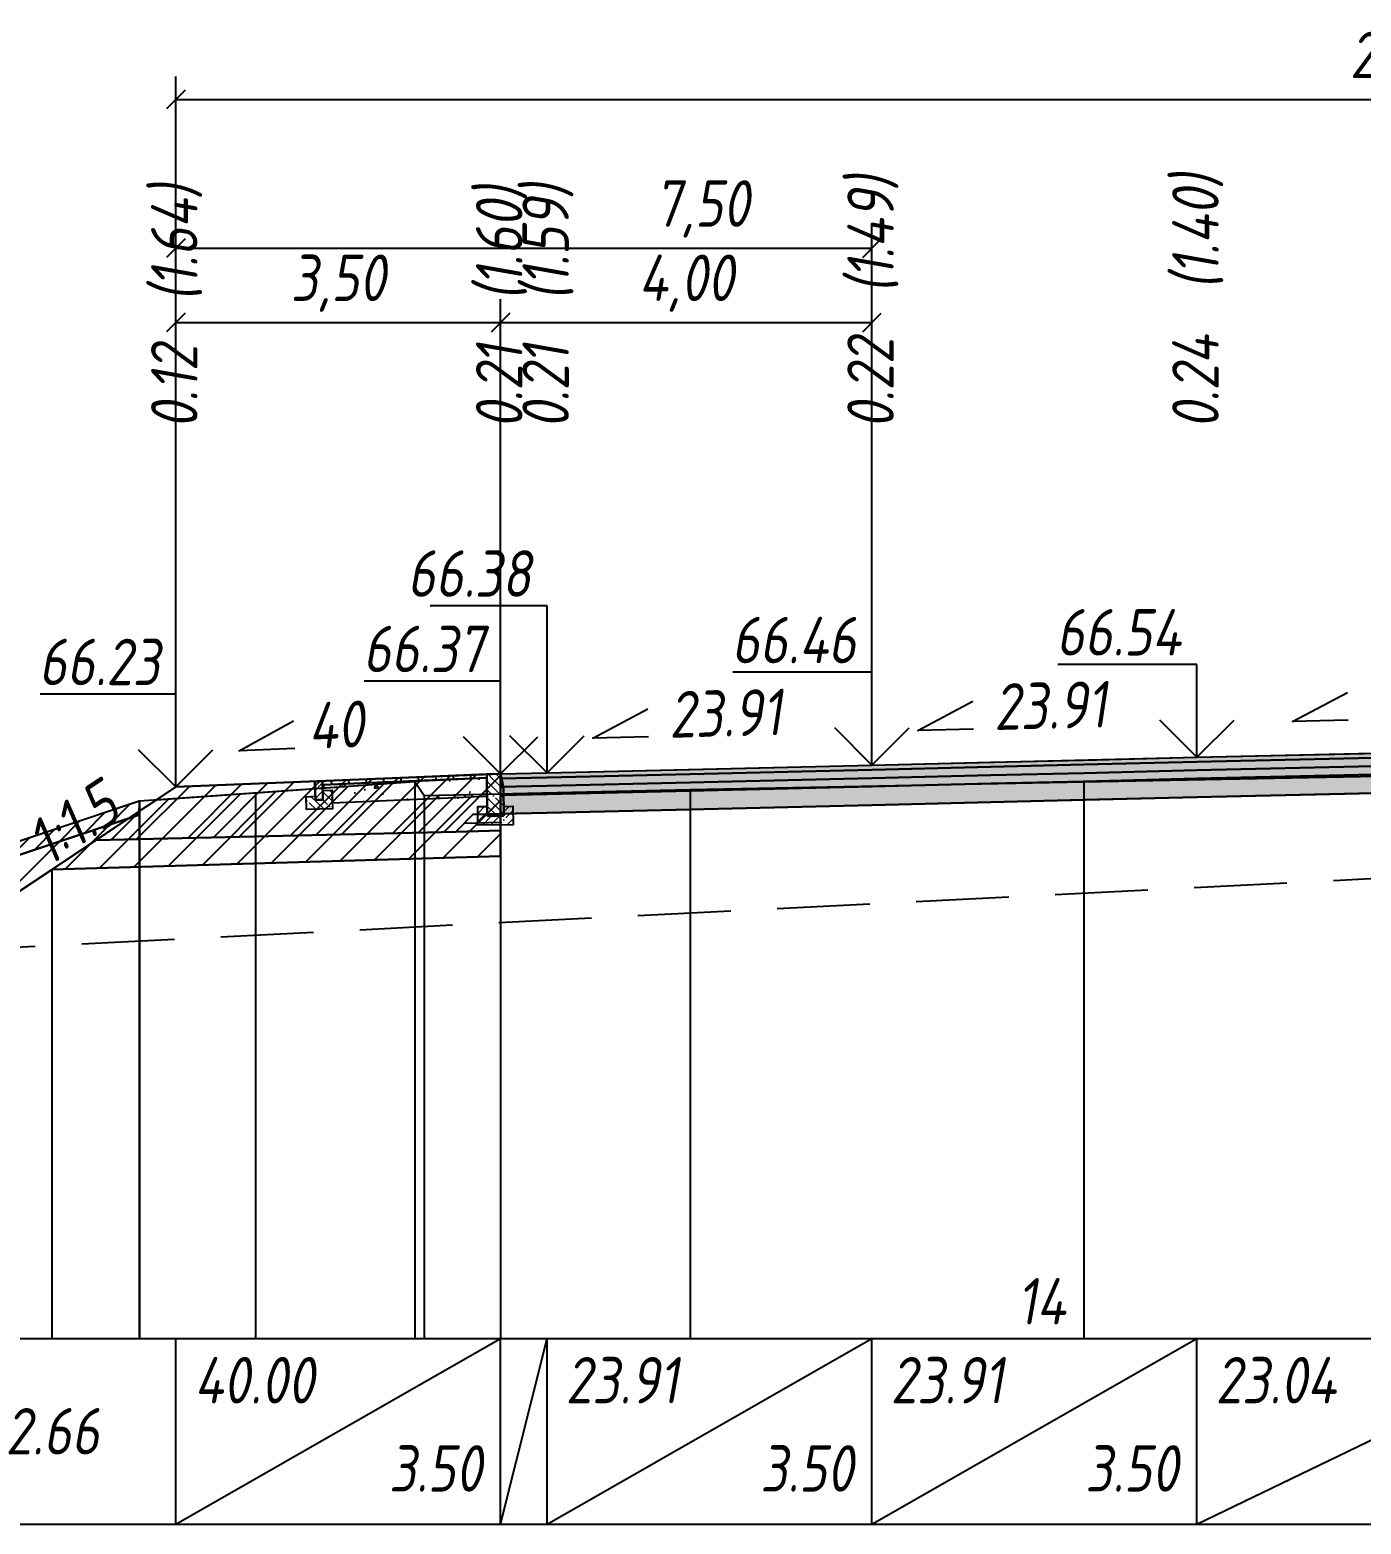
# Model space of a CAD drawing. Extents: x -717 to 1451, y -133302 to 233.
# Drawn here: x -319.3 to -247.6, y -124594.6 to -124514.1 of the extents above; entities that cross this region are included whole.
import ezdxf
from ezdxf.enums import TextEntityAlignment as Align

# ---------------------------------------------------------------- set-up
doc = ezdxf.new("R2010")
doc.units = 0
doc.linetypes.add('штриховая', pattern=[0.75, 0.5, -0.25])
for name, color, linetype in [('Интерполированный поперечник', 2, 'Continuous'), ('КОД_399', 252, 'Continuous'), ('Код_514', 1, 'Continuous'), ('Контур_0', 7, 'Continuous'), ('Контур_2521', 7, 'Continuous'), ('Контур_2564', 7, 'Continuous'), ('Контур_2660', 7, 'Continuous'), ('Контур_2665', 7, 'Continuous'), ('Контур_400', 7, 'Continuous'), ('Контур_508', 7, 'Continuous'), ('Контур_512', 7, 'Continuous'), ('Контур_513', 7, 'Continuous'), ('Контур_818', 7, 'Continuous'), ('Красный поперечник', 1, 'Continuous'), ('Объём_2501', 7, 'Continuous'), ('Объём_2564', 7, 'Continuous'), ('Объём_2650', 7, 'Continuous'), ('Объём_2660', 7, 'Continuous'), ('Объём_2661', 7, 'Continuous'), ('Объём_2665', 7, 'Continuous'), ('Объём_2666', 7, 'Continuous'), ('Откосы', 7, 'Continuous'), ('Отметки покрытия', 7, 'Continuous'), ('Рабочие отметки', 7, 'Continuous'), ('Рабочие отметки доп.', 7, 'Continuous'), ('Слои выравнивания', 7, 'Continuous'), ('Таблица', 7, 'Continuous'), ('Уклоны проезжей части', 7, 'Continuous'), ('Черный поперечник', 3, 'Continuous')]:
    doc.layers.add(name, color=color, linetype=linetype)
for name, color, linetype, true_color in [('Контур_2540', 2, 'Continuous', 0xffff00), ('Контур_2560', 2, 'Continuous', 0xffff00), ('Контур_2561', 7, 'Continuous', 0xff8040), ('Контур_2562', 3, 'Continuous', 0x00ff00), ('Контур_2563', 7, 'Continuous', 0xff8000), ('Контур_2570', 7, 'Continuous', 0x80ff00), ('Контур_2725', 7, 'Continuous', 0x323232), ('Контур_2736', 4, 'Continuous', 0x00ffff), ('Контур_2760', 7, 'Continuous', 0x323232), ('Контур_2761', 7, 'Continuous', 0x323232), ('Контур_2762', 7, 'Continuous', 0x323232), ('Контур_2763', 7, 'Continuous', 0x323232), ('Контур_402', 7, 'Continuous', 0xff6464), ('Контур_703', 4, 'Continuous', 0x00ffff), ('Объём_2520', 7, 'Continuous', 0x80ffff), ('Объём_2540', 2, 'Continuous', 0xffff00), ('Объём_2560', 2, 'Continuous', 0xffff00), ('Объём_2561', 7, 'Continuous', 0xff8040), ('Объём_2562', 3, 'Continuous', 0x00ff00), ('Объём_2563', 7, 'Continuous', 0xff8000), ('Объём_2570', 7, 'Continuous', 0x80ff00), ('Объём_2600', 7, 'Continuous', 0x808000), ('Объём_2746', 2, 'Continuous', 0xffff00)]:
    doc.layers.add(name, color=color, linetype=linetype, true_color=true_color)
doc.styles.get("Standard").update_dxf_attribs({"font": 'txt', "height": 2.5})
doc.styles.add('М', font='romand.shx', dxfattribs={"width": 0.8, "oblique": 10, "height": 2.5})
doc.dimstyles.new('ISO-25', dxfattribs={"dimtxt": 2.5, "dimasz": 2.5, "dimexe": 1.25, "dimexo": 0.625, "dimtad": 1, "dimtxsty": 'Standard', "dimcen": 2.5, "dimadec": 0, "dimazin": 0, "dimtfac": 1, "dimtmove": 0, "dimatfit": 3, "dimfxl": 1, "dimarcsym": 0})

# ---------------------------------------------------------------- blocks, each defined once
blk = doc.blocks.new('_Oblique')
at = {"color": 0, "linetype": 'ByBlock', "lineweight": -2}
blk.add_line((-0.5, -0.5), (0.5, 0.5), dxfattribs=at)
blk = doc.blocks.new('*D2625')
at = {"color": 0, "lineweight": -2, "transparency": 16777216}
for p, q in [((-311.441, -124554.319), (-311.441, -124528.62)), ((-293.941, -124553.619), (-293.941, -124528.62)), ((-311.441, -124529.87), (-293.941, -124529.87))]:
    blk.add_line(p, q, dxfattribs=at)
at = {"layer": 'Defpoints', "color": 0, "transparency": 16777216}
for p in [(-293.941, -124529.87), (-293.941, -124554.244), (-311.441, -124554.944)]:
    blk.add_point(p, dxfattribs=at)
at = {"color": 0, "lineweight": -2, "transparency": 16777216, "rotation": 180}
blk.add_blockref('_Oblique', (-311.441, -124529.87), dxfattribs=at)
at = {"color": 0, "lineweight": -2, "transparency": 16777216}
blk.add_blockref('_Oblique', (-293.941, -124529.87), dxfattribs=at)
at = {"color": 0, "transparency": 16777216, "insert": (-302.691, -124527.757), "char_height": 2.5, "width": 9.58333, "attachment_point": 5, "style": 'М'}
blk.add_mtext('3,50', dxfattribs=at)
blk = doc.blocks.new('*D2627')
at = {"color": 0, "lineweight": -2, "transparency": 16777216}
for p, q in [((-293.941, -124553.619), (-293.941, -124528.62)), ((-273.941, -124553.141), (-273.941, -124528.62)), ((-293.941, -124529.87), (-273.941, -124529.87))]:
    blk.add_line(p, q, dxfattribs=at)
at = {"layer": 'Defpoints', "color": 0, "transparency": 16777216}
for p in [(-273.941, -124529.87), (-293.941, -124554.244), (-273.941, -124553.766)]:
    blk.add_point(p, dxfattribs=at)
at = {"color": 0, "lineweight": -2, "transparency": 16777216, "rotation": 180}
blk.add_blockref('_Oblique', (-293.941, -124529.87), dxfattribs=at)
at = {"color": 0, "lineweight": -2, "transparency": 16777216}
blk.add_blockref('_Oblique', (-273.941, -124529.87), dxfattribs=at)
at = {"color": 0, "transparency": 16777216, "insert": (-283.941, -124527.757), "char_height": 2.5, "width": 9.16667, "attachment_point": 5, "style": 'М'}
blk.add_mtext('4,00', dxfattribs=at)
blk = doc.blocks.new('*D2630')
at = {"color": 0, "lineweight": -2, "transparency": 16777216}
for p, q in [((-311.441, -124554.319), (-311.441, -124524.62)), ((-273.941, -124553.141), (-273.941, -124524.62)), ((-311.441, -124525.87), (-273.941, -124525.87))]:
    blk.add_line(p, q, dxfattribs=at)
at = {"layer": 'Defpoints', "color": 0, "transparency": 16777216}
for p in [(-273.941, -124525.87), (-273.941, -124553.766), (-311.441, -124554.944)]:
    blk.add_point(p, dxfattribs=at)
at = {"color": 0, "lineweight": -2, "transparency": 16777216, "rotation": 180}
blk.add_blockref('_Oblique', (-311.441, -124525.87), dxfattribs=at)
at = {"color": 0, "lineweight": -2, "transparency": 16777216}
blk.add_blockref('_Oblique', (-273.941, -124525.87), dxfattribs=at)
at = {"color": 0, "transparency": 16777216, "insert": (-283.096, -124523.757), "char_height": 2.5, "width": 9.58333, "attachment_point": 5, "style": 'М'}
blk.add_mtext('7,50', dxfattribs=at)
blk = doc.blocks.new('*D2631')
at = {"color": 0, "lineweight": -2, "transparency": 16777216}
for p, q in [((-311.441, -124554.319), (-311.441, -124516.62)), ((-178.252, -124552.271), (-178.252, -124516.62)), ((-311.441, -124517.87), (-178.252, -124517.87))]:
    blk.add_line(p, q, dxfattribs=at)
at = {"layer": 'Defpoints', "color": 0, "transparency": 16777216}
for p in [(-178.252, -124517.87), (-178.252, -124552.896), (-311.441, -124554.944)]:
    blk.add_point(p, dxfattribs=at)
at = {"color": 0, "lineweight": -2, "transparency": 16777216, "rotation": 180}
blk.add_blockref('_Oblique', (-311.441, -124517.87), dxfattribs=at)
at = {"color": 0, "lineweight": -2, "transparency": 16777216}
blk.add_blockref('_Oblique', (-178.252, -124517.87), dxfattribs=at)
at = {"color": 0, "transparency": 16777216, "insert": (-244.846, -124515.757), "char_height": 2.5, "width": 12.5, "attachment_point": 5, "style": 'М'}
blk.add_mtext('26,64', dxfattribs=at)
blk = doc.blocks.new('Тротуар1')
at = {"linetype": 'Continuous', "lineweight": 13}
h = blk.add_hatch(dxfattribs=at)
h.set_pattern_fill('ANSI35', scale=5, angle=90)
h.set_pattern_definition([(135, (-1541.6927, -4801.9416), (-0.88388348, -0.88388348), []), (135, (-1541.6927, -4801.0577), (-0.88388348, -0.88388348), [1.5625, -0.3125, 0, -0.3125])])
h.paths.add_polyline_path([(-16.72, -1.24), (-17.72, -1.24), (-17.72, -2.24), (-18.52, -2.24), (-18.52, -1.85), (-19.52, -1.89), (-19.52, -3.24), (-16.72, -3.24)])
h = blk.add_hatch(dxfattribs=at)
h.set_pattern_fill('ANSI35', scale=5)
h.set_pattern_definition([(45, (-1541.6927, -4800.4416), (-0.88388348, 0.88388348), []), (45, (-1540.8088, -4800.4416), (-0.88388348, 0.88388348), [1.5625, -0.3125, 0, -0.3125])])
h.paths.add_polyline_path([(-17.72, -0.24), (-18.52, -0.24), (-18.52, -2.24), (-17.72, -2.24)])
at = {"linetype": 'Continuous'}
h = blk.add_hatch(dxfattribs=at)
h.set_pattern_fill('ANSI31', color=256, scale=15, angle=45, style=0)
h.set_pattern_definition([(90, (-1932.1888, -4954.235), (-1.875, 3e-16), [])])
h.paths.add_polyline_path([(0, 0), (-17.72, -0.24), (-17.71, -0.63), (-11.04, -0.58), (0, -0.4)])
at = {"layer": 'КОД_399'}
h = blk.add_hatch(dxfattribs=at)
h.set_pattern_fill('AR-CONC', scale=0.7, angle=45, style=0)
h.set_pattern_definition([(95, (-1932.189, -4954.235), (3.860864, 3.2396496), [0.525, -5.775]), (40, (-1932.189, -4954.235), (-4.409945, 3.036377), [0.42, -4.62]), (145.45144, (-1931.867, -4953.965), (-0.549081, 6.2760265), [0.4461813, -4.907995]), (91.1842, (-1933.179, -4953.245), (6.101854, 4.4632964), [0.7875, -8.6625]), (141.63564, (-1932.67, -4952.873), (-0.1953, 9.447982), [0.669272, -7.361996]), (36.18416, (-1933.179, -4953.245), (-0.1953, 9.447982), [0.63, -6.93]), (66, (-1932.4363, -4952.9975), (4.947401, 0.9616773), [0.525, -5.775]), (11, (-1932.4363, -4952.9975), (-2.38496, 4.793659), [0.42, -4.62]), (116.45144, (-1932.024, -4952.9174), (2.562441, 5.7553363), [0.4461813, -4.907995]), (82.5, (-1932.1888, -4954.235), (-1.5875523, 1.7079287), [0, -4.564, 0, -4.69, 0, -4.6375]), (52.5, (-1932.1888, -4954.235), (-0.6501106, 3.2543661), [0, -2.674, 0, -4.459, 0, -1.7675]), (12.5, (-1933.2926, -4955.3388), (2.7539272, 2.5306453), [0, -1.75, 0, -5.46, 0, -7.245]), (2.5, (-1933.7876, -4955.8337), (2.3911299, 3.3821186), [0, -2.275, 0, -3.626, 0, -5.145])])
h.paths.add_polyline_path([(0, -0.4), (-17.71, -0.63), (-17.72, -1.24), (-16.71, -1.24), (-16.72, -2.62), (-0.07, -2.41)])
at = {"linetype": 'Continuous'}
blk.add_lwpolyline([(-17.72, -1.24), (-16.72, -1.24), (-16.72, -3.24), (-19.52, -3.24), (-19.52, -1.89), (-18.52, -1.85)], dxfattribs=at)
at = {"color": 7, "lineweight": 30}
for points in [[(-18.52, -0.24), (-18.52, -2.24), (-17.72, -2.24), (-17.72, -0.24), (-18.52, -0.24)], [(-8.6, -0.53), (0, -0.4)]]:
    blk.add_lwpolyline(points, dxfattribs=at)
for points in [[(0, 0), (-17.72, -0.24), (-17.72, -0.63), (0, -0.4)], [(0, -0.4), (-17.71, -0.63), (-17.72, -1.24), (-16.71, -1.24), (-16.72, -2.62), (-0.07, -2.39)]]:
    blk.add_lwpolyline(points, close=True)
blk = doc.blocks.new('БР100.30.18')
at = {"linetype": 'Continuous', "lineweight": 13}
h = blk.add_hatch(dxfattribs=at)
h.set_pattern_fill('ANSI35', scale=5)
h.set_pattern_definition([(45, (-1504.996, -4799.2297), (-0.88388348, 0.88388348), []), (45, (-1504.1121, -4799.2297), (-0.88388348, 0.88388348), [1.5625, -0.3125, 0, -0.3125])])
h.paths.add_polyline_path([(0.3, 3.47), (1.8, 3.47), (1.8, -1.03), (0, -1.03), (0, 1.97)])
h = blk.add_hatch(dxfattribs=at)
h.set_pattern_fill('ANSI35', scale=5, angle=90)
h.set_pattern_definition([(135, (-1504.996, -4800.7297), (-0.88388348, -0.88388348), []), (135, (-1504.996, -4799.8458), (-0.88388348, -0.88388348), [1.5625, -0.3125, 0, -0.3125])])
h.paths.add_polyline_path([(-1, -0.03), (0, -0.03), (0, -1.03), (1.8, -1.03), (1.8, -0.03), (2.8, -0.03), (2.8, -2.03), (-1, -2.03)])
at = {"color": 7, "lineweight": 30}
blk.add_lwpolyline([(1.8, -1.03), (0, -1.03), (0, 1.97), (0.3, 3.47), (1.8, 3.47)], close=True, dxfattribs=at)
at = {"linetype": 'Continuous'}
blk.add_lwpolyline([(0, -0.03), (-1, -0.03), (-1, -2.03), (2.8, -2.03), (2.8, -0.03), (1.8, -0.03)], dxfattribs=at)

msp = doc.modelspace()

# ---------------------------------------------------------------- hatches: boundary and pattern name
at = {"layer": 'Объём_2563'}
h = msp.add_hatch(dxfattribs=at)
h.set_pattern_fill('ANSI31', color=256, scale=0.3)
h.set_pattern_definition([(45, (-429.7274, 17.4249), (-0.673519209, 0.673519209), [])])
h.paths.add_polyline_path([(-311.441, -124554.882), (-293.941, -124554.182), (-293.941, -124556.332), (-295.441, -124556.368), (-296.363, -124557.29), (-315.748, -124557.753)])
at = {"layer": 'Объём_2570'}
h = msp.add_hatch(dxfattribs=at)
h.set_pattern_fill('ANSI31', color=256, scale=0.2)
h.set_pattern_definition([(45, (-429.7274, 17.4249), (-0.449012806, 0.449012806), [])])
h.paths.add_polyline_path([(-313.404, -124556.387), (-322.231, -124559.328), (-324.727, -124560.254), (-324.727, -124559.504), (-322.231, -124558.578), (-313.4, -124555.634)])
at = {"layer": 'Объём_2600'}
h = msp.add_hatch(dxfattribs=at)
h.set_pattern_fill('ANSI31', color=6, scale=0.4)
h.set_pattern_definition([(45, (-429.7274, 17.4249), (-0.898025612, 0.898025612), [])])
h.paths.add_polyline_path([(-293.941, -124558.605), (-318.113, -124559.33), (-324.727, -124563.74), (-336.426, -124564.331), (-329.099, -124561.876), (-322.231, -124559.328), (-313.404, -124556.387), (-313.4, -124555.634), (-298.555, -124554.593), (-298.055, -124555.343), (-293.941, -124555.248)])
at = {"layer": 'Слои выравнивания'}
for color, points in [(2, [(-293.941, -124554.182), (-291.441, -124554.122), (-283.74, -124553.938), (-273.941, -124553.704), (-267.535, -124553.551), (-262.533, -124553.431), (-256.441, -124553.285), (-242.98, -124552.975), (-235.691, -124552.807), (-235.691, -124553.057), (-242.98, -124553.225), (-256.441, -124553.535), (-262.533, -124553.681), (-267.535, -124553.801), (-273.941, -124553.954), (-283.74, -124554.188), (-291.441, -124554.372), (-293.941, -124554.432)]), (3, [(-293.941, -124554.432), (-291.441, -124554.372), (-283.74, -124554.188), (-273.941, -124553.954), (-267.535, -124553.801), (-262.533, -124553.681), (-256.441, -124553.535), (-242.98, -124553.225), (-235.691, -124553.057), (-235.691, -124553.507), (-242.98, -124553.675), (-256.441, -124553.985), (-262.533, -124554.131), (-267.535, -124554.251), (-273.941, -124554.404), (-283.74, -124554.638), (-291.441, -124554.822), (-293.941, -124554.882)]), (4, [(-293.941, -124554.882), (-291.441, -124554.822), (-283.74, -124554.638), (-273.941, -124554.404), (-267.535, -124554.251), (-262.533, -124554.131), (-256.441, -124553.985), (-242.98, -124553.675), (-235.691, -124553.507), (-235.691, -124553.957), (-242.98, -124554.125), (-256.441, -124554.435), (-262.533, -124554.581), (-267.535, -124554.701), (-273.941, -124554.854), (-283.74, -124555.088), (-291.441, -124555.272), (-293.941, -124555.332)]), (5, [(-293.941, -124555.332), (-291.441, -124555.272), (-283.74, -124555.088), (-273.941, -124554.854), (-267.535, -124554.701), (-262.533, -124554.581), (-256.441, -124554.435), (-242.98, -124554.125), (-235.691, -124553.957), (-235.691, -124554.957), (-242.98, -124555.125), (-256.441, -124555.435), (-262.533, -124555.581), (-267.535, -124555.701), (-273.941, -124555.854), (-283.74, -124556.088), (-291.441, -124556.272), (-293.941, -124556.332)])]:
    msp.add_hatch(color=color, dxfattribs=at).paths.add_polyline_path(points)

# ---------------------------------------------------------------- linework, layer by layer
at = {"layer": 'Интерполированный поперечник', "linetype": 'штриховая', "ltscale": 10, "flags": 128}
msp.add_lwpolyline([(-338.978, -124564.46), (-188.886, -124556.872)], dxfattribs=at)
at = {"layer": 'Код_514'}
for p, q in [((-311.441, -124594.575), (-311.441, -124584.575)), ((-311.441, -124594.575), (-293.941, -124584.575)), ((-293.941, -124594.575), (-293.941, -124584.575)), ((-293.941, -124594.575), (-291.441, -124584.575)), ((-291.441, -124594.575), (-291.441, -124584.575)), ((-291.441, -124594.575), (-273.941, -124584.575)), ((-273.941, -124594.575), (-273.941, -124584.575)), ((-273.941, -124594.575), (-256.441, -124584.575)), ((-256.441, -124594.575), (-256.441, -124584.575)), ((-256.441, -124594.575), (-235.691, -124584.575))]:
    msp.add_line(p, q, dxfattribs=at)
at = {"layer": 'Контур_0', "flags": 128}
for points in [[(-311.441, -124554.882), (-324.727, -124563.74), (-324.727, -124563.74), (-324.727, -124563.74), (-324.727, -124563.74), (-324.727, -124563.74), (-324.727, -124563.74), (-324.727, -124563.74), (-324.727, -124563.74), (-324.727, -124563.74), (-324.727, -124563.74), (-324.727, -124563.74), (-324.727, -124563.74), (-324.727, -124563.74), (-324.727, -124563.74), (-324.727, -124563.74)], [(-311.441, -124554.882), (-324.727, -124563.74)], [(-315.748, -124557.753), (-296.363, -124557.29), (-295.441, -124556.368), (-293.941, -124556.332)], [(-295.441, -124556.368), (-293.941, -124556.332), (-293.941, -124557.232), (-296.363, -124557.29), (-295.441, -124556.368), (-295.441, -124556.368)]]:
    msp.add_lwpolyline(points, dxfattribs=at)
at = {"layer": 'Контур_2521', "color": 250, "flags": 128}
msp.add_lwpolyline([(-295.902, -124556.829), (-293.941, -124556.782)], dxfattribs=at)
at = {"layer": 'Контур_2540', "flags": 128}
msp.add_lwpolyline([(-296.363, -124557.29), (-293.941, -124557.232), (-293.941, -124558.605), (-318.113, -124559.33), (-315.748, -124557.753), (-296.363, -124557.29), (-296.363, -124557.29)], dxfattribs=at)
at = {"layer": 'Контур_2560', "flags": 128}
msp.add_lwpolyline([(-311.441, -124554.882), (-311.441, -124554.882), (-311.441, -124554.882), (-293.941, -124554.182)], dxfattribs=at)
at = {"layer": 'Контур_2561', "flags": 128}
msp.add_lwpolyline([(-293.941, -124554.182), (-293.941, -124554.182), (-311.441, -124554.882), (-311.441, -124554.882), (-293.941, -124554.182)], dxfattribs=at)
at = {"layer": 'Контур_2562', "flags": 128}
msp.add_lwpolyline([(-311.441, -124554.882), (-311.441, -124554.882), (-311.441, -124554.882), (-311.441, -124554.882), (-311.441, -124554.882)], dxfattribs=at)
at = {"layer": 'Контур_2563', "flags": 128}
msp.add_lwpolyline([(-311.441, -124554.882), (-293.941, -124554.182), (-293.941, -124556.332), (-295.441, -124556.368), (-296.363, -124557.29), (-315.748, -124557.753), (-311.441, -124554.882), (-311.441, -124554.882)], dxfattribs=at)
at = {"layer": 'Контур_2564', "flags": 128}
msp.add_lwpolyline([(-311.441, -124554.882), (-293.941, -124554.182)], dxfattribs=at)
at = {"layer": 'Контур_2570', "flags": 128}
msp.add_lwpolyline([(-349.727, -124565.325), (-338.998, -124565.193), (-338.998, -124565.193), (-329.099, -124561.876), (-322.231, -124559.328), (-313.404, -124556.387), (-313.4, -124556.384), (-313.4, -124555.634), (-307.144, -124555.194), (-298.555, -124554.593), (-298.055, -124555.343), (-283.74, -124555.01), (-262.533, -124554.605), (-242.98, -124554.236)], dxfattribs=at)
at = {"layer": 'Контур_2660', "flags": 128}
msp.add_lwpolyline([(-318.113, -124559.33), (-293.941, -124558.605)], dxfattribs=at)
at = {"layer": 'Контур_2665', "flags": 128}
msp.add_lwpolyline([(-311.441, -124554.882), (-311.441, -124554.882)], dxfattribs=at)
at = {"layer": 'Контур_2725', "flags": 128}
msp.add_lwpolyline([(-293.941, -124556.332), (-291.441, -124556.272), (-283.74, -124556.088), (-273.941, -124555.854), (-267.535, -124555.701), (-262.533, -124555.581), (-256.441, -124555.435), (-242.98, -124555.125), (-235.691, -124554.957), (-229.342, -124554.96), (-215.515, -124554.966)], dxfattribs=at)
at = {"layer": 'Контур_2736', "flags": 128}
msp.add_lwpolyline([(-311.441, -124554.882), (-324.727, -124563.74)], dxfattribs=at)
at = {"layer": 'Контур_2760', "flags": 128}
msp.add_lwpolyline([(-293.941, -124554.182), (-291.441, -124554.122), (-283.74, -124553.938), (-273.941, -124553.704), (-267.535, -124553.551), (-262.533, -124553.431), (-256.441, -124553.285), (-242.98, -124552.975), (-235.691, -124552.807), (-229.342, -124552.81), (-215.515, -124552.816)], dxfattribs=at)
at = {"layer": 'Контур_2761', "flags": 128}
msp.add_lwpolyline([(-293.941, -124554.432), (-291.441, -124554.372), (-283.74, -124554.188), (-273.941, -124553.954), (-267.535, -124553.801), (-262.533, -124553.681), (-256.441, -124553.535), (-242.98, -124553.225), (-235.691, -124553.057), (-229.342, -124553.06), (-215.515, -124553.066)], dxfattribs=at)
at = {"layer": 'Контур_2762', "flags": 128}
msp.add_lwpolyline([(-293.941, -124554.882), (-291.441, -124554.822), (-283.74, -124554.638), (-273.941, -124554.404), (-267.535, -124554.251), (-262.533, -124554.131), (-256.441, -124553.985), (-242.98, -124553.675), (-235.691, -124553.507), (-229.342, -124553.51), (-215.515, -124553.516)], dxfattribs=at)
at = {"layer": 'Контур_2763', "flags": 128}
msp.add_lwpolyline([(-293.941, -124555.332), (-291.441, -124555.272), (-283.74, -124555.088), (-273.941, -124554.854), (-267.535, -124554.701), (-262.533, -124554.581), (-256.441, -124554.435), (-242.98, -124554.125), (-235.691, -124553.957), (-229.342, -124553.96), (-215.515, -124553.966)], dxfattribs=at)
at = {"layer": 'Контур_400', "flags": 128}
msp.add_lwpolyline([(-293.941, -124554.182), (-291.441, -124554.122), (-291.441, -124554.122), (-273.941, -124553.704), (-273.941, -124553.704), (-273.941, -124553.704), (-273.941, -124553.704), (-256.441, -124553.285), (-235.691, -124552.807)], dxfattribs=at)
at = {"layer": 'Контур_402', "flags": 128}
msp.add_lwpolyline([(-318.113, -124559.33), (-293.941, -124558.605), (-293.941, -124556.332), (-256.441, -124555.435), (-235.691, -124554.957), (-215.515, -124554.966), (-215.515, -124557.463), (-169.225, -124558.851)], dxfattribs=at)
at = {"layer": 'Контур_508', "flags": 128}
msp.add_lwpolyline([(-324.727, -124563.74), (-318.113, -124559.33), (-293.941, -124558.605), (-293.941, -124556.332), (-256.441, -124555.435), (-235.691, -124554.957), (-215.515, -124554.966), (-215.515, -124557.463), (-169.225, -124558.851), (-169.225, -124558.628), (-167.56, -124558.628), (-164.884, -124556.843)], dxfattribs=at)
at = {"layer": 'Контур_512', "flags": 128}
msp.add_lwpolyline([(-324.727, -124563.74), (-318.113, -124559.33), (-293.941, -124558.605)], dxfattribs=at)
at = {"layer": 'Контур_513', "flags": 128}
msp.add_lwpolyline([(-324.727, -124563.74), (-318.113, -124559.33), (-293.941, -124558.605), (-293.941, -124556.332), (-256.441, -124555.435), (-235.691, -124554.957), (-215.515, -124554.966), (-215.515, -124557.463), (-169.225, -124558.851), (-169.225, -124558.628), (-167.56, -124558.628), (-164.884, -124556.843)], dxfattribs=at)
at = {"layer": 'Контур_703', "flags": 128}
msp.add_lwpolyline([(-311.441, -124554.882), (-324.727, -124563.74)], dxfattribs=at)
at = {"layer": 'Контур_818', "flags": 128}
msp.add_lwpolyline([(-324.727, -124560.254), (-322.231, -124559.328), (-313.404, -124556.387), (-313.4, -124556.384), (-313.4, -124555.634), (-307.144, -124555.194), (-298.555, -124554.593), (-298.055, -124555.343), (-283.74, -124555.01), (-262.533, -124554.605), (-242.98, -124554.236), (-235.691, -124554.089), (-215.515, -124553.68), (-206.45, -124553.42), (-205.79, -124553.423), (-199.479, -124553.904), (-199.479, -124554.654), (-190.674, -124557.166), (-188.812, -124557.608), (-188.812, -124557.608), (-181.908, -124558.143), (-174.469, -124557.913), (-173.222, -124557.901), (-164.884, -124557.593)], dxfattribs=at)
at = {"layer": 'Красный поперечник'}
for p, q in [((-256.441, -124553.285), (-235.691, -124552.807)), ((-291.441, -124554.122), (-273.941, -124553.704)), ((-273.941, -124553.704), (-256.441, -124553.285)), ((-311.441, -124554.882), (-293.941, -124554.182)), ((-293.941, -124554.182), (-291.441, -124554.122)), ((-324.727, -124563.74), (-311.441, -124554.882)), ((-318.113, -124559.33), (-318.113, -124584.575)), ((-293.941, -124558.605), (-293.941, -124584.575))]:
    msp.add_line(p, q, dxfattribs=at)
at = {"layer": 'Объём_2501', "flags": 128}
for points in [[(-293.941, -124554.182), (-291.441, -124554.122), (-291.441, -124554.122), (-273.941, -124553.704), (-273.941, -124553.704), (-273.941, -124553.704), (-273.941, -124553.704), (-256.441, -124553.285), (-235.691, -124552.807)], [(-293.941, -124554.182), (-291.441, -124554.122), (-291.441, -124554.122), (-273.941, -124553.704)]]:
    msp.add_lwpolyline(points, dxfattribs=at)
at = {"layer": 'Объём_2520', "color": 250, "flags": 128}
msp.add_lwpolyline([(-295.441, -124556.368), (-293.941, -124556.332), (-293.941, -124557.232), (-296.363, -124557.29), (-295.441, -124556.368), (-295.441, -124556.368)], dxfattribs=at)
msp.add_lwpolyline([(-295.441, -124556.368), (-293.941, -124556.332), (-293.941, -124557.232), (-296.363, -124557.29), (-295.441, -124556.368), (-295.441, -124556.368)], dxfattribs=at)
at = {"layer": 'Объём_2540', "flags": 128}
msp.add_lwpolyline([(-296.363, -124557.29), (-293.941, -124557.232), (-293.941, -124558.605), (-318.113, -124559.33), (-315.748, -124557.753), (-296.363, -124557.29), (-296.363, -124557.29)], dxfattribs=at)
msp.add_lwpolyline([(-296.363, -124557.29), (-293.941, -124557.232), (-293.941, -124558.605), (-318.113, -124559.33), (-315.748, -124557.753), (-296.363, -124557.29), (-296.363, -124557.29)], dxfattribs=at)
at = {"layer": 'Объём_2560', "flags": 128}
msp.add_lwpolyline([(-311.441, -124554.882), (-311.441, -124554.882), (-311.441, -124554.882), (-293.941, -124554.182)], dxfattribs=at)
msp.add_lwpolyline([(-311.441, -124554.882), (-311.441, -124554.882), (-311.441, -124554.882), (-293.941, -124554.182)], dxfattribs=at)
at = {"layer": 'Объём_2561', "flags": 128}
msp.add_lwpolyline([(-293.941, -124554.182), (-293.941, -124554.182), (-311.441, -124554.882), (-311.441, -124554.882), (-293.941, -124554.182)], dxfattribs=at)
msp.add_lwpolyline([(-293.941, -124554.182), (-293.941, -124554.182), (-311.441, -124554.882), (-311.441, -124554.882), (-293.941, -124554.182)], dxfattribs=at)
at = {"layer": 'Объём_2562', "flags": 128}
msp.add_lwpolyline([(-311.441, -124554.882), (-311.441, -124554.882), (-311.441, -124554.882), (-311.441, -124554.882), (-311.441, -124554.882)], dxfattribs=at)
msp.add_lwpolyline([(-311.441, -124554.882), (-311.441, -124554.882), (-311.441, -124554.882), (-311.441, -124554.882), (-311.441, -124554.882)], dxfattribs=at)
at = {"layer": 'Объём_2563', "color": 250, "flags": 128}
msp.add_lwpolyline([(-311.441, -124554.882), (-293.941, -124554.182), (-293.941, -124556.332), (-295.441, -124556.368), (-296.363, -124557.29), (-315.748, -124557.753), (-311.441, -124554.882), (-311.441, -124554.882)], dxfattribs=at)
msp.add_lwpolyline([(-311.441, -124554.882), (-293.941, -124554.182), (-293.941, -124556.332), (-295.441, -124556.368), (-296.363, -124557.29), (-315.748, -124557.753), (-311.441, -124554.882), (-311.441, -124554.882)], dxfattribs=at)
at = {"layer": 'Объём_2564', "flags": 128}
msp.add_lwpolyline([(-311.441, -124554.882), (-293.941, -124554.182)], dxfattribs=at)
msp.add_lwpolyline([(-311.441, -124554.882), (-293.941, -124554.182)], dxfattribs=at)
at = {"layer": 'Объём_2570', "flags": 128}
msp.add_lwpolyline([(-313.404, -124556.387), (-322.231, -124559.328), (-324.727, -124560.254), (-324.727, -124559.504), (-322.231, -124558.578), (-313.4, -124555.634), (-313.404, -124556.387), (-313.404, -124556.387)], dxfattribs=at)
msp.add_lwpolyline([(-313.404, -124556.387), (-322.231, -124559.328), (-324.727, -124560.254), (-324.727, -124559.504), (-322.231, -124558.578), (-313.4, -124555.634), (-313.404, -124556.387), (-313.404, -124556.387)], dxfattribs=at)
at = {"layer": 'Объём_2650', "color": 6, "flags": 128}
msp.add_lwpolyline([(-293.941, -124558.605), (-318.113, -124559.33), (-324.727, -124563.74), (-336.426, -124564.331), (-329.099, -124561.876), (-322.231, -124559.328), (-313.404, -124556.387), (-313.4, -124555.634), (-298.555, -124554.593), (-298.055, -124555.343), (-293.941, -124555.248), (-293.941, -124558.605), (-293.941, -124558.605)], dxfattribs=at)
msp.add_lwpolyline([(-293.941, -124558.605), (-318.113, -124559.33), (-324.727, -124563.74), (-336.426, -124564.331), (-329.099, -124561.876), (-322.231, -124559.328), (-313.404, -124556.387), (-313.4, -124555.634), (-298.555, -124554.593), (-298.055, -124555.343), (-293.941, -124555.248), (-293.941, -124558.605), (-293.941, -124558.605)], dxfattribs=at)
at = {"layer": 'Объём_2660', "flags": 128}
msp.add_lwpolyline([(-318.113, -124559.33), (-293.941, -124558.605)], dxfattribs=at)
msp.add_lwpolyline([(-318.113, -124559.33), (-293.941, -124558.605)], dxfattribs=at)
at = {"layer": 'Объём_2661', "flags": 128}
msp.add_lwpolyline([(-311.441, -124554.882), (-324.727, -124563.74)], dxfattribs=at)
msp.add_lwpolyline([(-311.441, -124554.882), (-324.727, -124563.74)], dxfattribs=at)
at = {"layer": 'Объём_2665', "flags": 128}
msp.add_lwpolyline([(-311.441, -124554.882), (-311.441, -124554.882)], dxfattribs=at)
msp.add_lwpolyline([(-311.441, -124554.882), (-311.441, -124554.882)], dxfattribs=at)
at = {"layer": 'Объём_2666', "flags": 128}
msp.add_lwpolyline([(-311.441, -124554.882), (-324.727, -124563.74)], dxfattribs=at)
msp.add_lwpolyline([(-311.441, -124554.882), (-324.727, -124563.74)], dxfattribs=at)
at = {"layer": 'Объём_2746', "flags": 128}
msp.add_lwpolyline([(-313.404, -124556.387), (-313.403, -124556.19), (-312.471, -124555.568), (-298.555, -124554.593), (-298.055, -124555.343), (-298.055, -124558.728), (-318.113, -124559.33), (-313.991, -124556.582), (-313.404, -124556.387), (-313.404, -124556.387)], dxfattribs=at)
msp.add_lwpolyline([(-313.404, -124556.387), (-313.403, -124556.19), (-312.471, -124555.568), (-298.555, -124554.593), (-298.055, -124555.343), (-298.055, -124558.728), (-318.113, -124559.33), (-313.991, -124556.582), (-313.404, -124556.387), (-313.404, -124556.387)], dxfattribs=at)
at = {"layer": 'Откосы', "color": 1, "flags": 128}
for points in [[(-268.47, -124551.762), (-271.469, -124551.834), (-268.506, -124550.263)], [(-248.295, -124551.287), (-251.294, -124551.356), (-248.329, -124549.787)], [(-285.97, -124552.181), (-288.969, -124552.252), (-286.006, -124550.681)], [(-305.035, -124552.817), (-308.033, -124552.937), (-305.095, -124551.318)]]:
    msp.add_lwpolyline(points, dxfattribs=at)
at = {"layer": 'Отметки покрытия', "color": 1}
for p, q in [((-291.441, -124545.122), (-297.741, -124545.122)), ((-291.441, -124554.122), (-291.441, -124545.122)), ((-273.941, -124548.704), (-281.441, -124548.704)), ((-273.941, -124553.704), (-273.941, -124548.704)), ((-256.441, -124548.285), (-263.941, -124548.285)), ((-256.441, -124553.285), (-256.441, -124548.285)), ((-293.941, -124549.182), (-301.291, -124549.182)), ((-293.941, -124554.182), (-293.941, -124549.182)), ((-311.441, -124549.882), (-318.741, -124549.882)), ((-311.441, -124554.882), (-311.441, -124549.882)), ((-256.441, -124553.285), (-258.441, -124551.285)), ((-256.441, -124553.285), (-254.441, -124551.285)), ((-273.941, -124553.704), (-275.941, -124551.704)), ((-273.941, -124553.704), (-271.941, -124551.704)), ((-311.441, -124554.882), (-313.441, -124552.882)), ((-311.441, -124554.882), (-309.441, -124552.882)), ((-293.941, -124554.182), (-295.941, -124552.182)), ((-293.941, -124554.182), (-291.941, -124552.182)), ((-291.441, -124554.122), (-293.441, -124552.122)), ((-291.441, -124554.122), (-289.441, -124552.122))]:
    msp.add_line(p, q, dxfattribs=at)
at = {"layer": 'Слои выравнивания'}
msp.add_line((-293.941, -124554.182), (-293.941, -124584.575), dxfattribs=at)
at = {"layer": 'Слои выравнивания', "color": 2, "flags": 128}
msp.add_lwpolyline([(-293.941, -124554.182), (-291.441, -124554.122), (-283.74, -124553.938), (-273.941, -124553.704), (-267.535, -124553.551), (-262.533, -124553.431), (-256.441, -124553.285), (-242.98, -124552.975), (-235.691, -124552.807), (-235.691, -124553.057), (-242.98, -124553.225), (-256.441, -124553.535), (-262.533, -124553.681), (-267.535, -124553.801), (-273.941, -124553.954), (-283.74, -124554.188), (-291.441, -124554.372), (-293.941, -124554.432)], close=True, dxfattribs=at)
at = {"layer": 'Слои выравнивания', "color": 3, "flags": 128}
msp.add_lwpolyline([(-293.941, -124554.432), (-291.441, -124554.372), (-283.74, -124554.188), (-273.941, -124553.954), (-267.535, -124553.801), (-262.533, -124553.681), (-256.441, -124553.535), (-242.98, -124553.225), (-235.691, -124553.057), (-235.691, -124553.507), (-242.98, -124553.675), (-256.441, -124553.985), (-262.533, -124554.131), (-267.535, -124554.251), (-273.941, -124554.404), (-283.74, -124554.638), (-291.441, -124554.822), (-293.941, -124554.882)], close=True, dxfattribs=at)
at = {"layer": 'Слои выравнивания', "color": 4, "flags": 128}
msp.add_lwpolyline([(-293.941, -124554.882), (-291.441, -124554.822), (-283.74, -124554.638), (-273.941, -124554.404), (-267.535, -124554.251), (-262.533, -124554.131), (-256.441, -124553.985), (-242.98, -124553.675), (-235.691, -124553.507), (-235.691, -124553.957), (-242.98, -124554.125), (-256.441, -124554.435), (-262.533, -124554.581), (-267.535, -124554.701), (-273.941, -124554.854), (-283.74, -124555.088), (-291.441, -124555.272), (-293.941, -124555.332)], close=True, dxfattribs=at)
at = {"layer": 'Слои выравнивания', "color": 5, "flags": 128}
msp.add_lwpolyline([(-293.941, -124555.332), (-291.441, -124555.272), (-283.74, -124555.088), (-273.941, -124554.854), (-267.535, -124554.701), (-262.533, -124554.581), (-256.441, -124554.435), (-242.98, -124554.125), (-235.691, -124553.957), (-235.691, -124554.957), (-242.98, -124555.125), (-256.441, -124555.435), (-262.533, -124555.581), (-267.535, -124555.701), (-273.941, -124555.854), (-283.74, -124556.088), (-291.441, -124556.272), (-293.941, -124556.332)], close=True, dxfattribs=at)
at = {"layer": 'Таблица'}
for p, q in [((-349.727, -124584.575), (-139.884, -124584.575)), ((-349.727, -124594.575), (-139.884, -124594.575))]:
    msp.add_line(p, q, dxfattribs=at)
at = {"layer": 'Черный поперечник', "color": 7}
for p, q in [((-307.144, -124555.194), (-307.144, -124584.575)), ((-298.555, -124554.593), (-298.555, -124584.575)), ((-283.74, -124555.01), (-283.74, -124584.575)), ((-262.533, -124554.605), (-262.533, -124584.575)), ((-313.404, -124555.637), (-313.404, -124584.575)), ((-313.4, -124555.634), (-313.4, -124584.575)), ((-298.055, -124555.343), (-298.055, -124584.575))]:
    msp.add_line(p, q, dxfattribs=at)
at = {"layer": 'Черный поперечник', "flags": 128}
msp.add_lwpolyline([(-349.727, -124564.575), (-338.998, -124564.443), (-329.099, -124561.126), (-322.231, -124558.578), (-313.404, -124555.637), (-313.4, -124555.634), (-307.144, -124555.194), (-298.555, -124554.593), (-298.055, -124555.343), (-283.74, -124555.01), (-262.533, -124554.605), (-242.98, -124554.236), (-235.691, -124554.089), (-215.515, -124553.68), (-206.45, -124553.42), (-205.79, -124553.423), (-199.479, -124553.904), (-190.674, -124556.416), (-188.812, -124556.858), (-181.908, -124557.393), (-174.469, -124557.163), (-173.222, -124557.151), (-139.884, -124555.922)], dxfattribs=at)

# ---------------------------------------------------------------- block references
at = {"xscale": 0.4999999999999988, "yscale": 0.4999999999999988, "zscale": 0.4999999999999988, "rotation": 1.682305030613898}
msp.add_blockref('Тротуар1', (-294.691, -124554.188), dxfattribs=at)
at = {"lineweight": 18, "xscale": -0.4999999999999995, "yscale": 0.5, "zscale": 0.5, "rotation": 0.4544826300413085}
msp.add_blockref('БР100.30.18', (-293.777, -124555.914), dxfattribs=at)

# ---------------------------------------------------------------- texts
at = {"layer": 'Код_514', "style": 'М', "oblique": 10, "width": 0.8}
for s, p in [('40.00', (-310.441, -124585.575)), ('23.91', (-290.441, -124585.575)), ('23.91', (-272.941, -124585.575)), ('23.04', (-255.441, -124585.575))]:
    msp.add_text(s, height=2.5, dxfattribs=at).set_placement(p, align=Align.TOP_LEFT)
msp.add_text('2.66', height=2.5, dxfattribs=at).set_placement((-318.084, -124589.575), align=Align.MIDDLE_CENTER)
for p in [(-294.941, -124593.575), (-274.941, -124593.575), (-257.441, -124593.575)]:
    msp.add_text('3.50', height=2.5, dxfattribs=at).set_placement(p, align=Align.BOTTOM_RIGHT)
at = {"layer": 'Отметки покрытия', "color": 1, "style": 'М', "oblique": 10, "width": 0.8}
for s, p in [('66.38', (-292.3, -124545.391)), ('66.54', (-257.3, -124548.554)), ('66.37', (-294.8, -124549.451)), ('66.46', (-274.8, -124548.972)), ('66.23', (-312.3, -124550.151))]:
    msp.add_text(s, height=2.5, dxfattribs=at).set_placement(p, align=Align.BOTTOM_RIGHT)
at = {"layer": 'Рабочие отметки', "color": 1, "style": 'М', "oblique": 10, "width": 0.8}
for s, p in [('0.12', (-311.519, -124535.581)), ('0.21', (-294.019, -124535.581)), ('0.21', (-291.519, -124535.581)), ('0.22', (-274.019, -124535.581)), ('0.24', (-256.519, -124535.581))]:
    msp.add_text(s, height=2.5, rotation=90, dxfattribs=at).set_placement(p, align=Align.MIDDLE_LEFT)
at = {"layer": 'Рабочие отметки доп.', "color": 1, "style": 'М', "oblique": 10, "width": 0.8}
for s, p in [('(1.64)', (-311.519, -124528.731)), ('(1.59)', (-291.519, -124528.681)), ('(1.49)', (-274.019, -124528.281)), ('(1.40)', (-256.519, -124528.081)), ('(1.60)', (-294.019, -124528.681))]:
    msp.add_text(s, height=2.5, rotation=90, dxfattribs=at).set_placement(p, align=Align.MIDDLE_LEFT)
at = {"layer": 'Слои выравнивания', "style": 'М', "oblique": 10, "width": 0.8}
msp.add_text('14', height=2.5, dxfattribs=at).set_placement((-264.816, -124584.575), align=Align.BOTTOM_CENTER)
at = {"layer": 'Уклоны проезжей части', "color": 1, "style": 'М', "oblique": 10, "width": 0.8}
for s, rotation, p in [('23.91', 1.36957, (-281.794, -124552.913)), ('23.91', 1.36957, (-264.294, -124552.495)), ('40', 2.29061, (-302.731, -124553.533)), ('1:1.5', 33.69007, (-315.848, -124558.479))]:
    msp.add_text(s, height=2.5, rotation=rotation, dxfattribs=at).set_placement(p, align=Align.BOTTOM_CENTER)

# ---------------------------------------------------------------- dimensions: what is measured, and where the dimension line sits
at = {"color": 5}
for base, p1, p2, picture, middle in [((-178.252, -124517.87), (-311.441, -124554.944), (-178.252, -124552.896), '*D2631', (-244.846, -124515.757)), ((-293.941, -124529.87), (-311.441, -124554.944), (-293.941, -124554.244), '*D2625', (-302.691, -124527.757)), ((-273.941, -124529.87), (-293.941, -124554.244), (-273.941, -124553.766), '*D2627', (-283.941, -124527.757))]:
    dim = msp.add_linear_dim(base=base, p1=p1, p2=p2, angle=180, dimstyle='ISO-25', override={"dimasz": 1, "dimlfac": 0.2, "dimzin": 0, "dimtxsty": 'М', "dimblk1": 'Oblique', "dimblk2": 'Oblique', "dimsah": 1}, dxfattribs=at)
    dim.commit()
    dim.dimension.update_dxf_attribs({"geometry": picture, "text_midpoint": middle})
dim = msp.add_linear_dim(base=(-273.941, -124525.87), p1=(-311.441, -124554.944), p2=(-273.941, -124553.766), angle=180, dimstyle='ISO-25', override={"dimasz": 1, "dimlfac": 0.2, "dimzin": 0, "dimtxsty": 'М', "dimblk1": 'Oblique', "dimblk2": 'Oblique', "dimsah": 1}, dxfattribs=at)
dim.commit()
dim.dimension.update_dxf_attribs({"geometry": '*D2630', "text_midpoint": (-283.096, -124525.87), "dimtype": 160})

doc.saveas('drawing.dxf')
